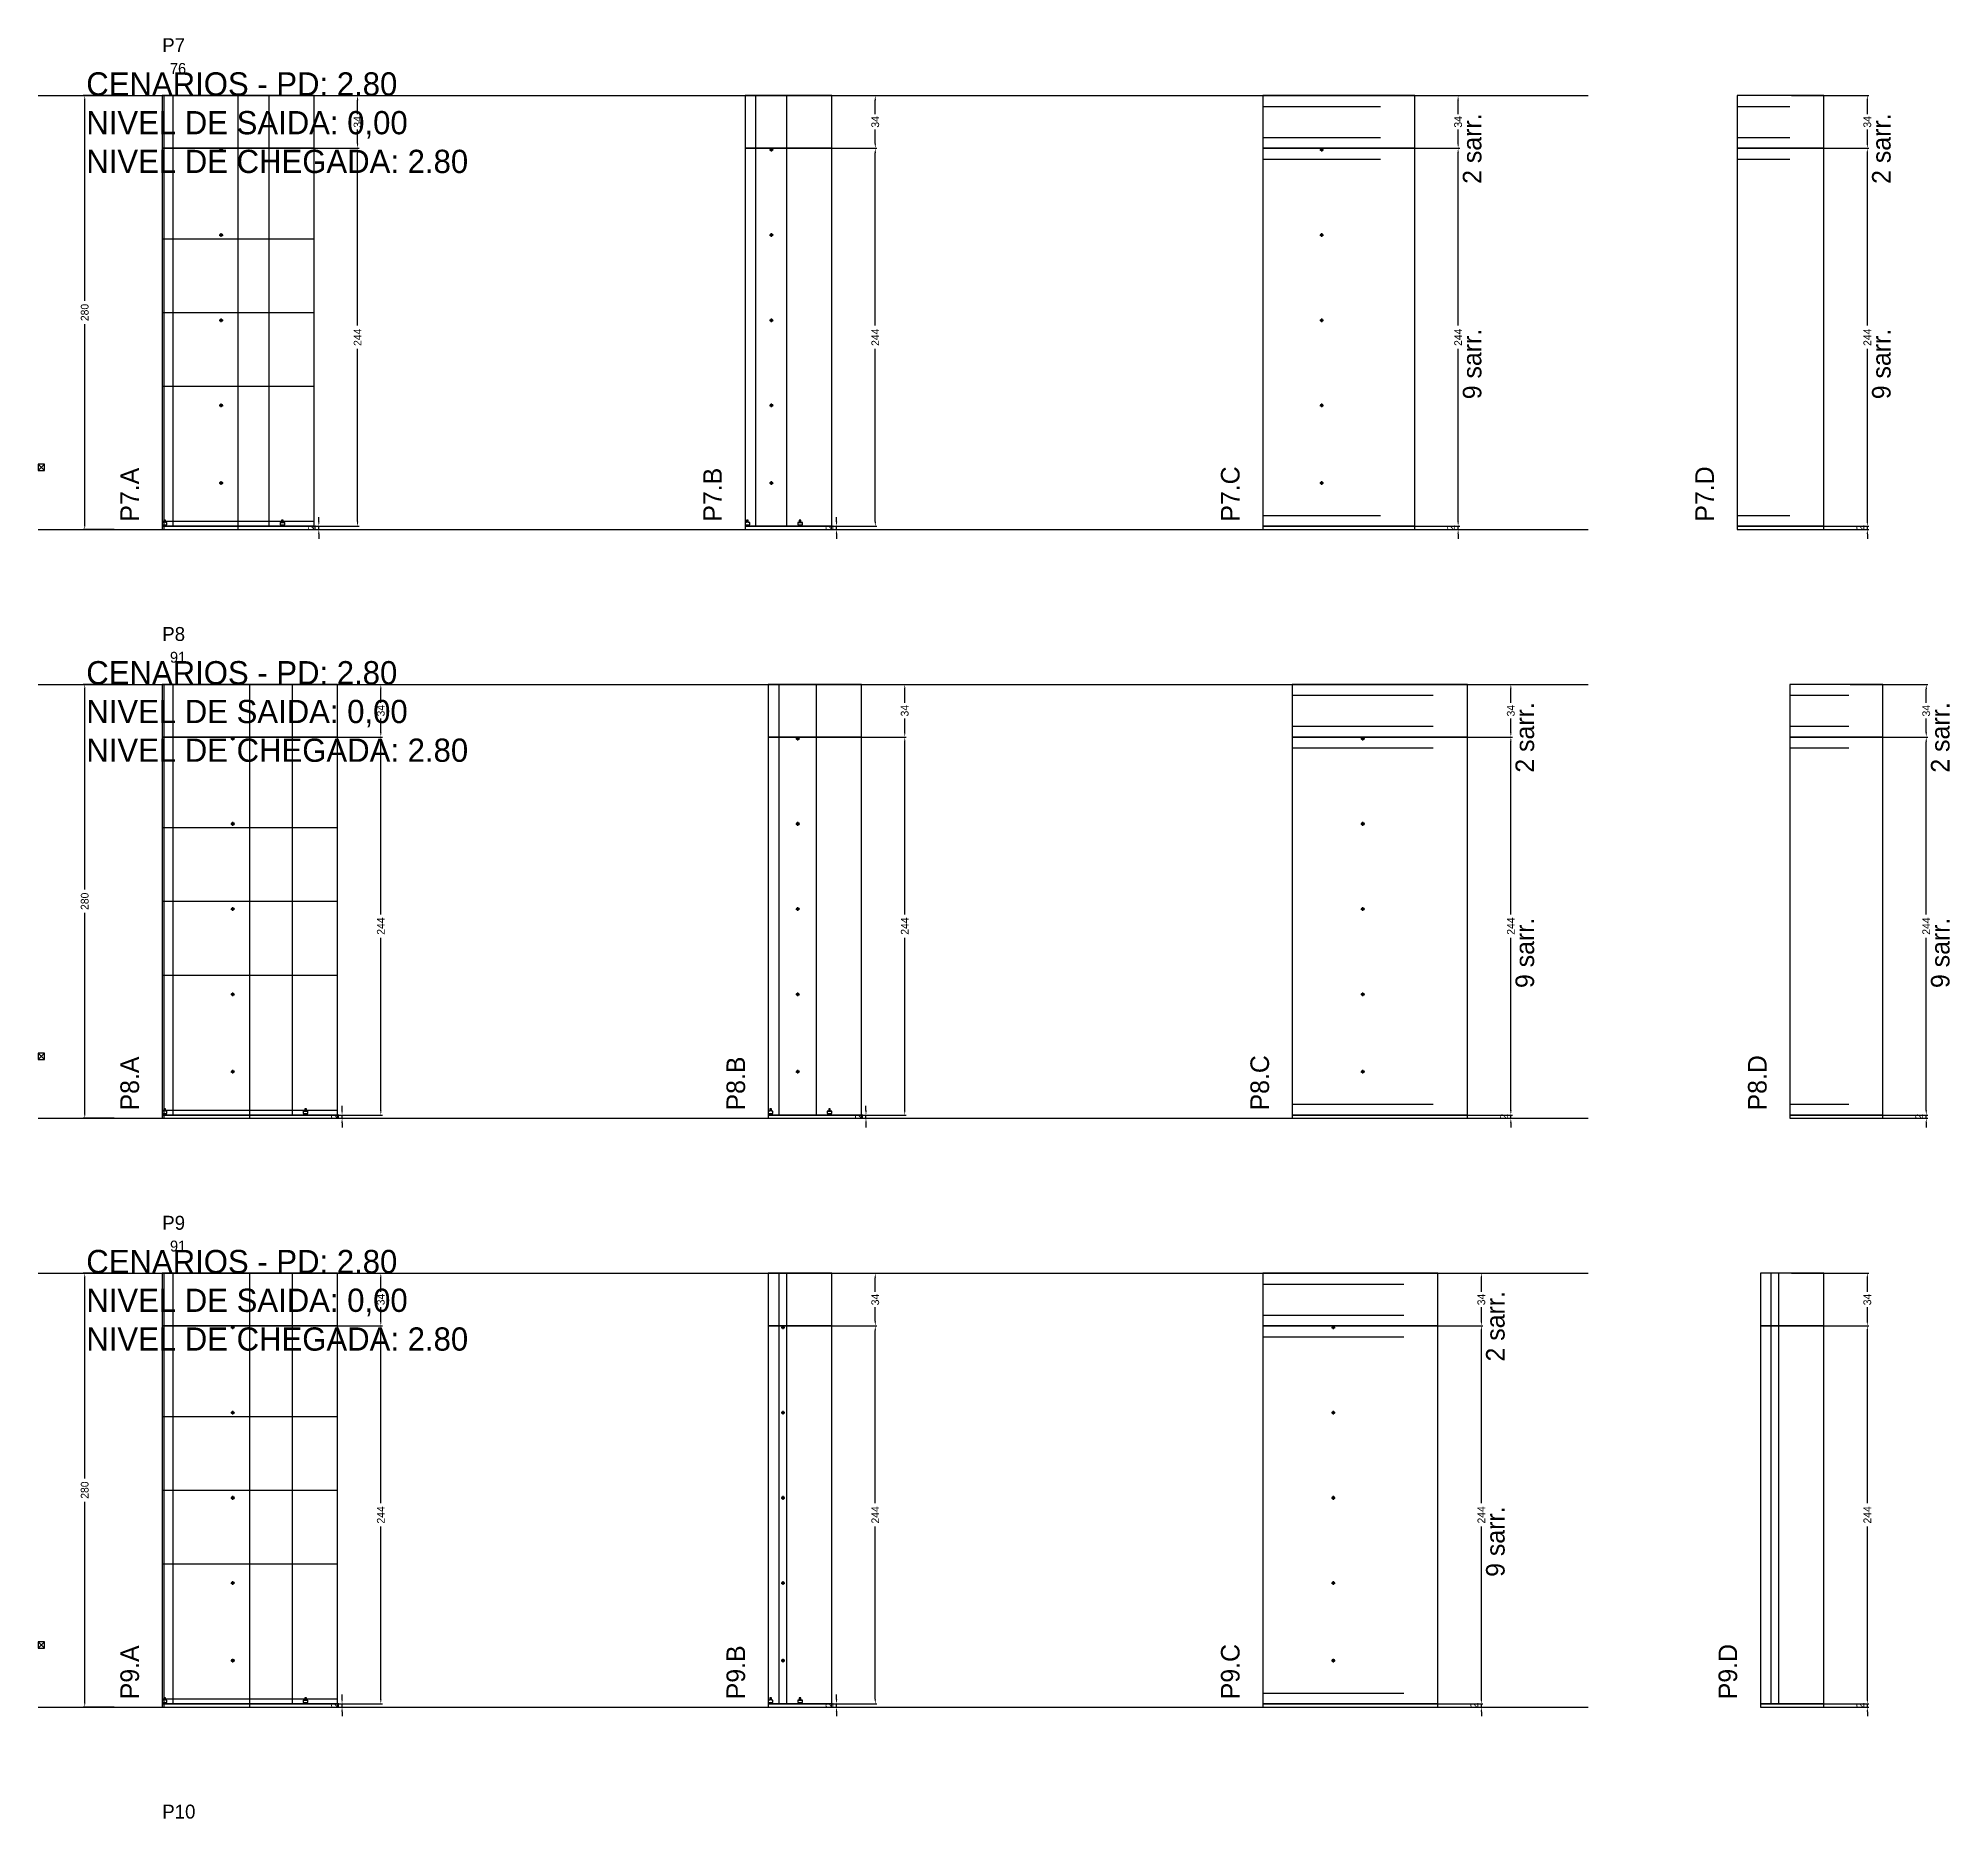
# Model space of a CAD drawing. Header units: centimetres. Extents: x -10500 to 4102, y -9886 to 295.
# Drawn here: x -7000 to -5767, y -3492 to -2343 of the extents above; entities that cross this region are included whole.
import ezdxf

# ---------------------------------------------------------------- set-up
doc = ezdxf.new("R2010")
doc.units = ezdxf.units.CM
doc.linetypes.add('DASHED', pattern=[2, -2])
for name, color, linetype in [('CHAPA', 140, 'Continuous'), ('COTA', 241, 'Continuous'), ('COTAS FURACAO', 16, 'Continuous'), ('Madeira', 30, 'Continuous'), ('MEIO_PONT', 160, 'Continuous'), ('NOMENCLATURA', 7, 'Continuous'), ('Nível', 160, 'Continuous'), ('Painéis', 200, 'Continuous'), ('Perfil Metálico', 150, 'Continuous'), ('SARR_2.2x7', 40, 'Continuous'), ('SARRAFO DE PRESSAO', 200, 'Continuous'), ('texto', 7, 'Continuous'), ('TEXTO_GERAL', 7, 'Continuous')]:
    doc.layers.add(name, color=color, linetype=linetype)
doc.dimstyles.new('PAINEL-NOVA', dxfattribs={"dimtxt": 5, "dimasz": 3, "dimexe": 1, "dimexo": 1, "dimgap": 1, "dimtad": 1, "dimcen": 2.5, "dimazin": 3, "dimtfac": 1, "dimtmove": 0, "dimatfit": 3})

# ---------------------------------------------------------------- blocks, each defined once
blk = doc.blocks.new('_CLOSEDFILLED')
at = {"color": 0, "linetype": 'BYBLOCK'}
blk.add_solid([(-1, 0.16), (0, 0), (-1, -0.16)], dxfattribs=at)
blk = doc.blocks.new('*D157')
for p, q in [((-6951, -2380), (-6971, -2380)), ((-6970, -2512.5), (-6970, -2383)), ((-6970, -2657), (-6970, -2527.5)), ((-6951, -2660), (-6971, -2660))]:
    blk.add_line(p, q)
at = {"layer": 'Defpoints'}
for p in [(-6950, -2380), (-6970, -2660), (-6950, -2660)]:
    blk.add_point(p, dxfattribs=at)
at = {"layer": 'COTA', "xscale": 3, "yscale": 3}
for p, rotation in [((-6970, -2380), 90), ((-6970, -2660), 270)]:
    blk.add_blockref('_CLOSEDFILLED', p, dxfattribs=dict(at, rotation=rotation))
at = {"layer": 'COTA', "insert": (-6970, -2520), "char_height": 5, "attachment_point": 5, "rotation": 90}
blk.add_mtext('280', dxfattribs=at)
blk = doc.blocks.new('MULDURA')
at = {"layer": 'Paineis'}
for p, q in [((0, 0), (4, 4)), ((4, 0), (0, 4))]:
    blk.add_line(p, q, dxfattribs=at)
blk.add_lwpolyline([(0, 0), (4, 0), (4, 4), (0, 4)], close=True, dxfattribs=at)
blk = doc.blocks.new('*D159')
for p, q in [((-6843, -2414), (-6793, -2414)), ((-6794, -2528.5), (-6794, -2417)), ((-6794, -2655), (-6794, -2543.5)), ((-6843, -2658), (-6793, -2658))]:
    blk.add_line(p, q)
at = {"layer": 'Defpoints'}
for p in [(-6844, -2414), (-6844, -2658), (-6794, -2658)]:
    blk.add_point(p, dxfattribs=at)
at = {"layer": 'COTA', "xscale": 3, "yscale": 3}
for p, rotation in [((-6794, -2414), 90), ((-6794, -2658), 270)]:
    blk.add_blockref('_CLOSEDFILLED', p, dxfattribs=dict(at, rotation=rotation))
at = {"layer": 'COTA', "insert": (-6794, -2536), "char_height": 5, "attachment_point": 5, "rotation": 90}
blk.add_mtext('244', dxfattribs=at)
blk = doc.blocks.new('*D160')
for p, q in [((-6843, -2380), (-6793, -2380)), ((-6794, -2392), (-6794, -2383)), ((-6794, -2411), (-6794, -2402)), ((-6843, -2414), (-6793, -2414))]:
    blk.add_line(p, q)
at = {"layer": 'Defpoints'}
for p in [(-6844, -2380), (-6844, -2414), (-6794, -2414)]:
    blk.add_point(p, dxfattribs=at)
at = {"layer": 'COTA', "xscale": 3, "yscale": 3}
for p, rotation in [((-6794, -2380), 90), ((-6794, -2414), 270)]:
    blk.add_blockref('_CLOSEDFILLED', p, dxfattribs=dict(at, rotation=rotation))
at = {"layer": 'COTA', "insert": (-6794, -2397), "char_height": 5, "attachment_point": 5, "rotation": 90}
blk.add_mtext('34', dxfattribs=at)
blk = doc.blocks.new('SLIPTEE')
at = {"layer": 'Paineis'}
blk.add_lwpolyline([(0, 0), (3, 0), (3, 1.5), (2, 1.5), (2, 3), (1, 3), (1, 1.5), (0, 1.5)], close=True, dxfattribs=at)
blk = doc.blocks.new('SLIPTDD')
at = {"layer": 'Paineis'}
blk.add_line((0, 1.5), (3, 1.5), dxfattribs=at)
blk.add_lwpolyline([(0, 0), (3, 0), (3, 1.5), (2, 1.5), (2, 3), (1, 3), (1, 1.5), (0, 1.5)], close=True, dxfattribs=at)
blk = doc.blocks.new('furacao')
at = {"layer": 'COTAS FURACAO'}
for p, q in [((-1.2, 0), (1.2, 0)), ((0, -1.2), (0, 1.2))]:
    blk.add_line(p, q, dxfattribs=at)
blk.add_circle((0, 0), 0.8, dxfattribs=at)
blk = doc.blocks.new('*D162')
for p, q in [((-6509, -2414), (-6459, -2414)), ((-6460, -2528.5), (-6460, -2417)), ((-6460, -2655), (-6460, -2543.5)), ((-6509, -2658), (-6459, -2658))]:
    blk.add_line(p, q)
at = {"layer": 'Defpoints'}
for p in [(-6510, -2414), (-6510, -2658), (-6460, -2658)]:
    blk.add_point(p, dxfattribs=at)
at = {"layer": 'COTA', "xscale": 3, "yscale": 3}
for p, rotation in [((-6460, -2414), 90), ((-6460, -2658), 270)]:
    blk.add_blockref('_CLOSEDFILLED', p, dxfattribs=dict(at, rotation=rotation))
at = {"layer": 'COTA', "insert": (-6460, -2536), "char_height": 5, "attachment_point": 5, "rotation": 90}
blk.add_mtext('244', dxfattribs=at)
blk = doc.blocks.new('*D163')
for p, q in [((-6509, -2380), (-6459, -2380)), ((-6460, -2392), (-6460, -2383)), ((-6460, -2411), (-6460, -2402)), ((-6509, -2414), (-6459, -2414))]:
    blk.add_line(p, q)
at = {"layer": 'Defpoints'}
for p in [(-6510, -2380), (-6510, -2414), (-6460, -2414)]:
    blk.add_point(p, dxfattribs=at)
at = {"layer": 'COTA', "xscale": 3, "yscale": 3}
for p, rotation in [((-6460, -2380), 90), ((-6460, -2414), 270)]:
    blk.add_blockref('_CLOSEDFILLED', p, dxfattribs=dict(at, rotation=rotation))
at = {"layer": 'COTA', "insert": (-6460, -2397), "char_height": 5, "attachment_point": 5, "rotation": 90}
blk.add_mtext('34', dxfattribs=at)
blk = doc.blocks.new('*D165')
for p, q in [((-6133, -2414), (-6083, -2414)), ((-6084, -2528.5), (-6084, -2417)), ((-6084, -2655), (-6084, -2543.5)), ((-6133, -2658), (-6083, -2658))]:
    blk.add_line(p, q)
at = {"layer": 'Defpoints'}
for p in [(-6134, -2414), (-6134, -2658), (-6084, -2658)]:
    blk.add_point(p, dxfattribs=at)
at = {"layer": 'COTA', "xscale": 3, "yscale": 3}
for p, rotation in [((-6084, -2414), 90), ((-6084, -2658), 270)]:
    blk.add_blockref('_CLOSEDFILLED', p, dxfattribs=dict(at, rotation=rotation))
at = {"layer": 'COTA', "insert": (-6084, -2536), "char_height": 5, "attachment_point": 5, "rotation": 90}
blk.add_mtext('244', dxfattribs=at)
blk = doc.blocks.new('*D166')
for p, q in [((-6133, -2380), (-6083, -2380)), ((-6084, -2392), (-6084, -2383)), ((-6084, -2411), (-6084, -2402)), ((-6133, -2414), (-6083, -2414))]:
    blk.add_line(p, q)
at = {"layer": 'Defpoints'}
for p in [(-6134, -2380), (-6134, -2414), (-6084, -2414)]:
    blk.add_point(p, dxfattribs=at)
at = {"layer": 'COTA', "xscale": 3, "yscale": 3}
for p, rotation in [((-6084, -2380), 90), ((-6084, -2414), 270)]:
    blk.add_blockref('_CLOSEDFILLED', p, dxfattribs=dict(at, rotation=rotation))
at = {"layer": 'COTA', "insert": (-6084, -2397), "char_height": 5, "attachment_point": 5, "rotation": 90}
blk.add_mtext('34', dxfattribs=at)
blk = doc.blocks.new('*D168')
for p, q in [((-5869, -2414), (-5819, -2414)), ((-5820, -2528.5), (-5820, -2417)), ((-5820, -2655), (-5820, -2543.5)), ((-5869, -2658), (-5819, -2658))]:
    blk.add_line(p, q)
at = {"layer": 'Defpoints'}
for p in [(-5870, -2414), (-5870, -2658), (-5820, -2658)]:
    blk.add_point(p, dxfattribs=at)
at = {"layer": 'COTA', "xscale": 3, "yscale": 3}
for p, rotation in [((-5820, -2414), 90), ((-5820, -2658), 270)]:
    blk.add_blockref('_CLOSEDFILLED', p, dxfattribs=dict(at, rotation=rotation))
at = {"layer": 'COTA', "insert": (-5820, -2536), "char_height": 5, "attachment_point": 5, "rotation": 90}
blk.add_mtext('244', dxfattribs=at)
blk = doc.blocks.new('*D169')
for p, q in [((-5869, -2380), (-5819, -2380)), ((-5820, -2392), (-5820, -2383)), ((-5820, -2411), (-5820, -2402)), ((-5869, -2414), (-5819, -2414))]:
    blk.add_line(p, q)
at = {"layer": 'Defpoints'}
for p in [(-5870, -2380), (-5870, -2414), (-5820, -2414)]:
    blk.add_point(p, dxfattribs=at)
at = {"layer": 'COTA', "xscale": 3, "yscale": 3}
for p, rotation in [((-5820, -2380), 90), ((-5820, -2414), 270)]:
    blk.add_blockref('_CLOSEDFILLED', p, dxfattribs=dict(at, rotation=rotation))
at = {"layer": 'COTA', "insert": (-5820, -2397), "char_height": 5, "attachment_point": 5, "rotation": 90}
blk.add_mtext('34', dxfattribs=at)
blk = doc.blocks.new('*D183')
for p, q in [((-6951, -2760), (-6971, -2760)), ((-6970, -2892.5), (-6970, -2763)), ((-6970, -3037), (-6970, -2907.5)), ((-6951, -3040), (-6971, -3040))]:
    blk.add_line(p, q)
at = {"layer": 'Defpoints'}
for p in [(-6950, -2760), (-6970, -3040), (-6950, -3040)]:
    blk.add_point(p, dxfattribs=at)
at = {"layer": 'COTA', "xscale": 3, "yscale": 3}
for p, rotation in [((-6970, -2760), 90), ((-6970, -3040), 270)]:
    blk.add_blockref('_CLOSEDFILLED', p, dxfattribs=dict(at, rotation=rotation))
at = {"layer": 'COTA', "insert": (-6970, -2900), "char_height": 5, "attachment_point": 5, "rotation": 90}
blk.add_mtext('280', dxfattribs=at)
blk = doc.blocks.new('*D185')
for p, q in [((-6828, -2794), (-6778, -2794)), ((-6779, -2908.5), (-6779, -2797)), ((-6779, -3035), (-6779, -2923.5)), ((-6828, -3038), (-6778, -3038))]:
    blk.add_line(p, q)
at = {"layer": 'Defpoints'}
for p in [(-6829, -2794), (-6829, -3038), (-6779, -3038)]:
    blk.add_point(p, dxfattribs=at)
at = {"layer": 'COTA', "xscale": 3, "yscale": 3}
for p, rotation in [((-6779, -2794), 90), ((-6779, -3038), 270)]:
    blk.add_blockref('_CLOSEDFILLED', p, dxfattribs=dict(at, rotation=rotation))
at = {"layer": 'COTA', "insert": (-6779, -2916), "char_height": 5, "attachment_point": 5, "rotation": 90}
blk.add_mtext('244', dxfattribs=at)
blk = doc.blocks.new('*D186')
for p, q in [((-6828, -2760), (-6778, -2760)), ((-6779, -2772), (-6779, -2763)), ((-6779, -2791), (-6779, -2782)), ((-6828, -2794), (-6778, -2794))]:
    blk.add_line(p, q)
at = {"layer": 'Defpoints'}
for p in [(-6829, -2760), (-6829, -2794), (-6779, -2794)]:
    blk.add_point(p, dxfattribs=at)
at = {"layer": 'COTA', "xscale": 3, "yscale": 3}
for p, rotation in [((-6779, -2760), 90), ((-6779, -2794), 270)]:
    blk.add_blockref('_CLOSEDFILLED', p, dxfattribs=dict(at, rotation=rotation))
at = {"layer": 'COTA', "insert": (-6779, -2777), "char_height": 5, "attachment_point": 5, "rotation": 90}
blk.add_mtext('34', dxfattribs=at)
blk = doc.blocks.new('*D188')
for p, q in [((-6490, -2794), (-6440, -2794)), ((-6441, -2908.5), (-6441, -2797)), ((-6441, -3035), (-6441, -2923.5)), ((-6490, -3038), (-6440, -3038))]:
    blk.add_line(p, q)
at = {"layer": 'Defpoints'}
for p in [(-6491, -2794), (-6491, -3038), (-6441, -3038)]:
    blk.add_point(p, dxfattribs=at)
at = {"layer": 'COTA', "xscale": 3, "yscale": 3}
for p, rotation in [((-6441, -2794), 90), ((-6441, -3038), 270)]:
    blk.add_blockref('_CLOSEDFILLED', p, dxfattribs=dict(at, rotation=rotation))
at = {"layer": 'COTA', "insert": (-6441, -2916), "char_height": 5, "attachment_point": 5, "rotation": 90}
blk.add_mtext('244', dxfattribs=at)
blk = doc.blocks.new('*D189')
for p, q in [((-6490, -2760), (-6440, -2760)), ((-6441, -2772), (-6441, -2763)), ((-6441, -2791), (-6441, -2782)), ((-6490, -2794), (-6440, -2794))]:
    blk.add_line(p, q)
at = {"layer": 'Defpoints'}
for p in [(-6491, -2760), (-6491, -2794), (-6441, -2794)]:
    blk.add_point(p, dxfattribs=at)
at = {"layer": 'COTA', "xscale": 3, "yscale": 3}
for p, rotation in [((-6441, -2760), 90), ((-6441, -2794), 270)]:
    blk.add_blockref('_CLOSEDFILLED', p, dxfattribs=dict(at, rotation=rotation))
at = {"layer": 'COTA', "insert": (-6441, -2777), "char_height": 5, "attachment_point": 5, "rotation": 90}
blk.add_mtext('34', dxfattribs=at)
blk = doc.blocks.new('*D191')
for p, q in [((-6099, -2794), (-6049, -2794)), ((-6050, -2908.5), (-6050, -2797)), ((-6050, -3035), (-6050, -2923.5)), ((-6099, -3038), (-6049, -3038))]:
    blk.add_line(p, q)
at = {"layer": 'Defpoints'}
for p in [(-6100, -2794), (-6100, -3038), (-6050, -3038)]:
    blk.add_point(p, dxfattribs=at)
at = {"layer": 'COTA', "xscale": 3, "yscale": 3}
for p, rotation in [((-6050, -2794), 90), ((-6050, -3038), 270)]:
    blk.add_blockref('_CLOSEDFILLED', p, dxfattribs=dict(at, rotation=rotation))
at = {"layer": 'COTA', "insert": (-6050, -2916), "char_height": 5, "attachment_point": 5, "rotation": 90}
blk.add_mtext('244', dxfattribs=at)
blk = doc.blocks.new('*D192')
for p, q in [((-6099, -2760), (-6049, -2760)), ((-6050, -2772), (-6050, -2763)), ((-6050, -2791), (-6050, -2782)), ((-6099, -2794), (-6049, -2794))]:
    blk.add_line(p, q)
at = {"layer": 'Defpoints'}
for p in [(-6100, -2760), (-6100, -2794), (-6050, -2794)]:
    blk.add_point(p, dxfattribs=at)
at = {"layer": 'COTA', "xscale": 3, "yscale": 3}
for p, rotation in [((-6050, -2760), 90), ((-6050, -2794), 270)]:
    blk.add_blockref('_CLOSEDFILLED', p, dxfattribs=dict(at, rotation=rotation))
at = {"layer": 'COTA', "insert": (-6050, -2777), "char_height": 5, "attachment_point": 5, "rotation": 90}
blk.add_mtext('34', dxfattribs=at)
blk = doc.blocks.new('*D194')
for p, q in [((-5831, -2794), (-5781, -2794)), ((-5782, -2908.5), (-5782, -2797)), ((-5782, -3035), (-5782, -2923.5)), ((-5831, -3038), (-5781, -3038))]:
    blk.add_line(p, q)
at = {"layer": 'Defpoints'}
for p in [(-5832, -2794), (-5832, -3038), (-5782, -3038)]:
    blk.add_point(p, dxfattribs=at)
at = {"layer": 'COTA', "xscale": 3, "yscale": 3}
for p, rotation in [((-5782, -2794), 90), ((-5782, -3038), 270)]:
    blk.add_blockref('_CLOSEDFILLED', p, dxfattribs=dict(at, rotation=rotation))
at = {"layer": 'COTA', "insert": (-5782, -2916), "char_height": 5, "attachment_point": 5, "rotation": 90}
blk.add_mtext('244', dxfattribs=at)
blk = doc.blocks.new('*D195')
for p, q in [((-5831, -2760), (-5781, -2760)), ((-5782, -2772), (-5782, -2763)), ((-5782, -2791), (-5782, -2782)), ((-5831, -2794), (-5781, -2794))]:
    blk.add_line(p, q)
at = {"layer": 'Defpoints'}
for p in [(-5832, -2760), (-5832, -2794), (-5782, -2794)]:
    blk.add_point(p, dxfattribs=at)
at = {"layer": 'COTA', "xscale": 3, "yscale": 3}
for p, rotation in [((-5782, -2760), 90), ((-5782, -2794), 270)]:
    blk.add_blockref('_CLOSEDFILLED', p, dxfattribs=dict(at, rotation=rotation))
at = {"layer": 'COTA', "insert": (-5782, -2777), "char_height": 5, "attachment_point": 5, "rotation": 90}
blk.add_mtext('34', dxfattribs=at)
blk = doc.blocks.new('*D209')
for p, q in [((-6951, -3140), (-6971, -3140)), ((-6970, -3272.5), (-6970, -3143)), ((-6970, -3417), (-6970, -3287.5)), ((-6951, -3420), (-6971, -3420))]:
    blk.add_line(p, q)
at = {"layer": 'Defpoints'}
for p in [(-6950, -3140), (-6970, -3420), (-6950, -3420)]:
    blk.add_point(p, dxfattribs=at)
at = {"layer": 'COTA', "xscale": 3, "yscale": 3}
for p, rotation in [((-6970, -3140), 90), ((-6970, -3420), 270)]:
    blk.add_blockref('_CLOSEDFILLED', p, dxfattribs=dict(at, rotation=rotation))
at = {"layer": 'COTA', "insert": (-6970, -3280), "char_height": 5, "attachment_point": 5, "rotation": 90}
blk.add_mtext('280', dxfattribs=at)
blk = doc.blocks.new('*D211')
for p, q in [((-6828, -3174), (-6778, -3174)), ((-6779, -3288.5), (-6779, -3177)), ((-6779, -3415), (-6779, -3303.5)), ((-6828, -3418), (-6778, -3418))]:
    blk.add_line(p, q)
at = {"layer": 'Defpoints'}
for p in [(-6829, -3174), (-6829, -3418), (-6779, -3418)]:
    blk.add_point(p, dxfattribs=at)
at = {"layer": 'COTA', "xscale": 3, "yscale": 3}
for p, rotation in [((-6779, -3174), 90), ((-6779, -3418), 270)]:
    blk.add_blockref('_CLOSEDFILLED', p, dxfattribs=dict(at, rotation=rotation))
at = {"layer": 'COTA', "insert": (-6779, -3296), "char_height": 5, "attachment_point": 5, "rotation": 90}
blk.add_mtext('244', dxfattribs=at)
blk = doc.blocks.new('*D212')
for p, q in [((-6828, -3140), (-6778, -3140)), ((-6779, -3152), (-6779, -3143)), ((-6779, -3171), (-6779, -3162)), ((-6828, -3174), (-6778, -3174))]:
    blk.add_line(p, q)
at = {"layer": 'Defpoints'}
for p in [(-6829, -3140), (-6829, -3174), (-6779, -3174)]:
    blk.add_point(p, dxfattribs=at)
at = {"layer": 'COTA', "xscale": 3, "yscale": 3}
for p, rotation in [((-6779, -3140), 90), ((-6779, -3174), 270)]:
    blk.add_blockref('_CLOSEDFILLED', p, dxfattribs=dict(at, rotation=rotation))
at = {"layer": 'COTA', "insert": (-6779, -3157), "char_height": 5, "attachment_point": 5, "rotation": 90}
blk.add_mtext('34', dxfattribs=at)
blk = doc.blocks.new('*D214')
for p, q in [((-6509, -3174), (-6459, -3174)), ((-6460, -3288.5), (-6460, -3177)), ((-6460, -3415), (-6460, -3303.5)), ((-6509, -3418), (-6459, -3418))]:
    blk.add_line(p, q)
at = {"layer": 'Defpoints'}
for p in [(-6510, -3174), (-6510, -3418), (-6460, -3418)]:
    blk.add_point(p, dxfattribs=at)
at = {"layer": 'COTA', "xscale": 3, "yscale": 3}
for p, rotation in [((-6460, -3174), 90), ((-6460, -3418), 270)]:
    blk.add_blockref('_CLOSEDFILLED', p, dxfattribs=dict(at, rotation=rotation))
at = {"layer": 'COTA', "insert": (-6460, -3296), "char_height": 5, "attachment_point": 5, "rotation": 90}
blk.add_mtext('244', dxfattribs=at)
blk = doc.blocks.new('*D215')
for p, q in [((-6509, -3140), (-6459, -3140)), ((-6460, -3152), (-6460, -3143)), ((-6460, -3171), (-6460, -3162)), ((-6509, -3174), (-6459, -3174))]:
    blk.add_line(p, q)
at = {"layer": 'Defpoints'}
for p in [(-6510, -3140), (-6510, -3174), (-6460, -3174)]:
    blk.add_point(p, dxfattribs=at)
at = {"layer": 'COTA', "xscale": 3, "yscale": 3}
for p, rotation in [((-6460, -3140), 90), ((-6460, -3174), 270)]:
    blk.add_blockref('_CLOSEDFILLED', p, dxfattribs=dict(at, rotation=rotation))
at = {"layer": 'COTA', "insert": (-6460, -3157), "char_height": 5, "attachment_point": 5, "rotation": 90}
blk.add_mtext('34', dxfattribs=at)
blk = doc.blocks.new('*D217')
for p, q in [((-6118, -3174), (-6068, -3174)), ((-6069, -3288.5), (-6069, -3177)), ((-6069, -3415), (-6069, -3303.5)), ((-6118, -3418), (-6068, -3418))]:
    blk.add_line(p, q)
at = {"layer": 'Defpoints'}
for p in [(-6119, -3174), (-6119, -3418), (-6069, -3418)]:
    blk.add_point(p, dxfattribs=at)
at = {"layer": 'COTA', "xscale": 3, "yscale": 3}
for p, rotation in [((-6069, -3174), 90), ((-6069, -3418), 270)]:
    blk.add_blockref('_CLOSEDFILLED', p, dxfattribs=dict(at, rotation=rotation))
at = {"layer": 'COTA', "insert": (-6069, -3296), "char_height": 5, "attachment_point": 5, "rotation": 90}
blk.add_mtext('244', dxfattribs=at)
blk = doc.blocks.new('*D218')
for p, q in [((-6118, -3140), (-6068, -3140)), ((-6069, -3152), (-6069, -3143)), ((-6069, -3171), (-6069, -3162)), ((-6118, -3174), (-6068, -3174))]:
    blk.add_line(p, q)
at = {"layer": 'Defpoints'}
for p in [(-6119, -3140), (-6119, -3174), (-6069, -3174)]:
    blk.add_point(p, dxfattribs=at)
at = {"layer": 'COTA', "xscale": 3, "yscale": 3}
for p, rotation in [((-6069, -3140), 90), ((-6069, -3174), 270)]:
    blk.add_blockref('_CLOSEDFILLED', p, dxfattribs=dict(at, rotation=rotation))
at = {"layer": 'COTA', "insert": (-6069, -3157), "char_height": 5, "attachment_point": 5, "rotation": 90}
blk.add_mtext('34', dxfattribs=at)
blk = doc.blocks.new('*D220')
for p, q in [((-5869, -3174), (-5819, -3174)), ((-5820, -3288.5), (-5820, -3177)), ((-5820, -3415), (-5820, -3303.5)), ((-5869, -3418), (-5819, -3418))]:
    blk.add_line(p, q)
at = {"layer": 'Defpoints'}
for p in [(-5870, -3174), (-5870, -3418), (-5820, -3418)]:
    blk.add_point(p, dxfattribs=at)
at = {"layer": 'COTA', "xscale": 3, "yscale": 3}
for p, rotation in [((-5820, -3174), 90), ((-5820, -3418), 270)]:
    blk.add_blockref('_CLOSEDFILLED', p, dxfattribs=dict(at, rotation=rotation))
at = {"layer": 'COTA', "insert": (-5820, -3296), "char_height": 5, "attachment_point": 5, "rotation": 90}
blk.add_mtext('244', dxfattribs=at)
blk = doc.blocks.new('*D221')
for p, q in [((-5869, -3140), (-5819, -3140)), ((-5820, -3152), (-5820, -3143)), ((-5820, -3171), (-5820, -3162)), ((-5869, -3174), (-5819, -3174))]:
    blk.add_line(p, q)
at = {"layer": 'Defpoints'}
for p in [(-5870, -3140), (-5870, -3174), (-5820, -3174)]:
    blk.add_point(p, dxfattribs=at)
at = {"layer": 'COTA', "xscale": 3, "yscale": 3}
for p, rotation in [((-5820, -3140), 90), ((-5820, -3174), 270)]:
    blk.add_blockref('_CLOSEDFILLED', p, dxfattribs=dict(at, rotation=rotation))
at = {"layer": 'COTA', "insert": (-5820, -3157), "char_height": 5, "attachment_point": 5, "rotation": 90}
blk.add_mtext('34', dxfattribs=at)

msp = doc.modelspace()

# ---------------------------------------------------------------- linework, layer by layer
at = {"layer": 'CHAPA'}
for points in [[(-6920, -2660), (-6918.8, -2660), (-6918.8, -2380), (-6920, -2380)], [(-6920, -3040), (-6918.8, -3040), (-6918.8, -2760), (-6920, -2760)], [(-6920, -3420), (-6918.8, -3420), (-6918.8, -3140), (-6920, -3140)]]:
    msp.add_lwpolyline(points, close=True, dxfattribs=at)
at = {"layer": 'Madeira'}
for points in [[(-6920, -2472.4), (-6822, -2472.4)], [(-6920, -2567.6), (-6822, -2567.6)], [(-6920, -2852.4), (-6807, -2852.4)], [(-6920, -2947.6), (-6807, -2947.6)], [(-6920, -3232.4), (-6807, -3232.4)], [(-6920, -3327.6), (-6807, -3327.6)]]:
    msp.add_lwpolyline(points, dxfattribs=at)
at = {"layer": 'MEIO_PONT'}
for points in [[(-6920, -2520), (-6822, -2520)], [(-6920, -2900), (-6807, -2900)], [(-6920, -3280), (-6807, -3280)]]:
    msp.add_lwpolyline(points, dxfattribs=at)
at = {"layer": 'Nível', "linetype": 'DASHED'}
for points in [[(-7000, -2380), (-6000, -2380)], [(-7000, -2660), (-6000, -2660)], [(-7000, -2760), (-6000, -2760)], [(-7000, -3040), (-6000, -3040)], [(-7000, -3140), (-6000, -3140)], [(-7000, -3420), (-6000, -3420)]]:
    msp.add_lwpolyline(points, dxfattribs=at)
at = {"layer": 'Painéis'}
for points in [[(-6920, -2414), (-6822, -2414), (-6822, -2380), (-6920, -2380)], [(-6920, -2660), (-6822, -2660), (-6822, -2380), (-6920, -2380)], [(-6544, -2414), (-6488, -2414), (-6488, -2380), (-6544, -2380)], [(-6210, -2414), (-6112, -2414), (-6112, -2380), (-6210, -2380)], [(-5904, -2414), (-5848, -2414), (-5848, -2380), (-5904, -2380)], [(-6920, -2658), (-6822, -2658), (-6822, -2414), (-6920, -2414)], [(-6544, -2658), (-6488, -2658), (-6488, -2414), (-6544, -2414)], [(-6210, -2658), (-6112, -2658), (-6112, -2414), (-6210, -2414)], [(-5904, -2658), (-5848, -2658), (-5848, -2414), (-5904, -2414)], [(-6920, -2660), (-6822, -2660), (-6822, -2658), (-6920, -2658)], [(-6544, -2660), (-6488, -2660), (-6488, -2658), (-6544, -2658)], [(-6210, -2660), (-6112, -2660), (-6112, -2658), (-6210, -2658)], [(-5904, -2660), (-5848, -2660), (-5848, -2658), (-5904, -2658)], [(-6920, -2794), (-6807, -2794), (-6807, -2760), (-6920, -2760)], [(-6920, -3040), (-6807, -3040), (-6807, -2760), (-6920, -2760)], [(-6529, -2794), (-6469, -2794), (-6469, -2760), (-6529, -2760)], [(-6191, -2794), (-6078, -2794), (-6078, -2760), (-6191, -2760)], [(-5870, -2794), (-5810, -2794), (-5810, -2760), (-5870, -2760)], [(-6920, -3038), (-6807, -3038), (-6807, -2794), (-6920, -2794)], [(-6529, -3038), (-6469, -3038), (-6469, -2794), (-6529, -2794)], [(-6191, -3038), (-6078, -3038), (-6078, -2794), (-6191, -2794)], [(-5870, -3038), (-5810, -3038), (-5810, -2794), (-5870, -2794)], [(-6920, -3040), (-6807, -3040), (-6807, -3038), (-6920, -3038)], [(-6529, -3040), (-6469, -3040), (-6469, -3038), (-6529, -3038)], [(-6191, -3040), (-6078, -3040), (-6078, -3038), (-6191, -3038)], [(-5870, -3040), (-5810, -3040), (-5810, -3038), (-5870, -3038)], [(-6920, -3174), (-6807, -3174), (-6807, -3140), (-6920, -3140)], [(-6920, -3420), (-6807, -3420), (-6807, -3140), (-6920, -3140)], [(-6529, -3174), (-6488, -3174), (-6488, -3140), (-6529, -3140)], [(-6210, -3174), (-6097, -3174), (-6097, -3140), (-6210, -3140)], [(-5889, -3174), (-5848, -3174), (-5848, -3140), (-5889, -3140)], [(-6920, -3418), (-6807, -3418), (-6807, -3174), (-6920, -3174)], [(-6529, -3418), (-6488, -3418), (-6488, -3174), (-6529, -3174)], [(-6210, -3418), (-6097, -3418), (-6097, -3174), (-6210, -3174)], [(-5889, -3418), (-5848, -3418), (-5848, -3174), (-5889, -3174)], [(-6920, -3420), (-6807, -3420), (-6807, -3418), (-6920, -3418)], [(-6529, -3420), (-6488, -3420), (-6488, -3418), (-6529, -3418)], [(-6210, -3420), (-6097, -3420), (-6097, -3418), (-6210, -3418)], [(-5889, -3420), (-5848, -3420), (-5848, -3418), (-5889, -3418)]]:
    msp.add_lwpolyline(points, close=True, dxfattribs=at)
at = {"layer": 'Perfil Metálico'}
for p, q in [((-6871, -2660), (-6871, -2380)), ((-6863.5, -3040), (-6863.5, -2760)), ((-6863.5, -3420), (-6863.5, -3140))]:
    msp.add_line(p, q, dxfattribs=at)
at = {"layer": 'SARR_2.2x7'}
for points in [[(-6913, -2414), (-6913, -2380)], [(-6851, -2414), (-6851, -2380)], [(-6537, -2414), (-6537, -2380)], [(-6517, -2414), (-6517, -2380)], [(-6210, -2387), (-6134, -2387)], [(-5904, -2387), (-5870, -2387)], [(-6210, -2407), (-6134, -2407)], [(-5904, -2407), (-5870, -2407)], [(-6210, -2421), (-6134, -2421)], [(-5904, -2421), (-5870, -2421)], [(-6210, -2651), (-6134, -2651)], [(-5904, -2651), (-5870, -2651)], [(-6913, -2794), (-6913, -2760)], [(-6836, -2794), (-6836, -2760)], [(-6522, -2794), (-6522, -2760)], [(-6498, -2794), (-6498, -2760)], [(-6191, -2767), (-6100, -2767)], [(-5870, -2767), (-5832, -2767)], [(-6191, -2787), (-6100, -2787)], [(-5870, -2787), (-5832, -2787)], [(-6191, -2801), (-6100, -2801)], [(-5870, -2801), (-5832, -2801)], [(-6191, -3031), (-6100, -3031)], [(-5870, -3031), (-5832, -3031)], [(-6913, -3174), (-6913, -3140)], [(-6836, -3174), (-6836, -3140)], [(-6522, -3174), (-6522, -3140)], [(-6517, -3174), (-6517, -3140)], [(-5882, -3174), (-5882, -3140)], [(-5877, -3174), (-5877, -3140)], [(-6210, -3147), (-6119, -3147)], [(-6210, -3167), (-6119, -3167)], [(-6210, -3181), (-6119, -3181)], [(-6210, -3411), (-6119, -3411)]]:
    msp.add_lwpolyline(points, dxfattribs=at)
at = {"layer": 'SARR_2.2x7', "linetype": 'DASHED'}
for points in [[(-6913, -2658), (-6913, -2414)], [(-6851, -2658), (-6851, -2414)], [(-6537, -2658), (-6537, -2414)], [(-6517, -2658), (-6517, -2414)], [(-6913, -3038), (-6913, -2794)], [(-6836, -3038), (-6836, -2794)], [(-6522, -3038), (-6522, -2794)], [(-6498, -3038), (-6498, -2794)], [(-6913, -3418), (-6913, -3174)], [(-6836, -3418), (-6836, -3174)], [(-6522, -3418), (-6522, -3174)], [(-6517, -3418), (-6517, -3174)], [(-5882, -3418), (-5882, -3174)], [(-5877, -3418), (-5877, -3174)]]:
    msp.add_lwpolyline(points, dxfattribs=at)
at = {"layer": 'SARRAFO DE PRESSAO'}
for points in [[(-6920, -2660), (-6822, -2660), (-6822, -2655), (-6920, -2655)], [(-6920, -3040), (-6807, -3040), (-6807, -3035), (-6920, -3035)], [(-6920, -3420), (-6807, -3420), (-6807, -3415), (-6920, -3415)]]:
    msp.add_lwpolyline(points, close=True, dxfattribs=at)

# ---------------------------------------------------------------- block references
at = {"layer": 'COTA'}
for name, p in [('furacao', (-6882, -2415)), ('furacao', (-6527, -2415)), ('furacao', (-6172, -2415)), ('furacao', (-6882, -2470)), ('furacao', (-6527, -2470)), ('furacao', (-6172, -2470)), ('furacao', (-6882, -2525)), ('furacao', (-6527, -2525)), ('furacao', (-6172, -2525)), ('furacao', (-6882, -2580)), ('furacao', (-6527, -2580)), ('furacao', (-6172, -2580)), ('MULDURA', (-7000, -2622)), ('furacao', (-6882, -2630)), ('furacao', (-6527, -2630)), ('furacao', (-6172, -2630)), ('SLIPTEE', (-6920, -2657)), ('SLIPTDD', (-6844, -2657)), ('SLIPTEE', (-6544, -2657)), ('SLIPTDD', (-6510, -2657)), ('furacao', (-6874.5, -2795)), ('furacao', (-6510, -2795)), ('furacao', (-6145.5, -2795)), ('furacao', (-6874.5, -2850)), ('furacao', (-6510, -2850)), ('furacao', (-6145.5, -2850)), ('furacao', (-6874.5, -2905)), ('furacao', (-6510, -2905)), ('furacao', (-6145.5, -2905)), ('furacao', (-6874.5, -2960)), ('furacao', (-6510, -2960)), ('furacao', (-6145.5, -2960)), ('MULDURA', (-7000, -3002)), ('furacao', (-6874.5, -3010)), ('furacao', (-6510, -3010)), ('furacao', (-6145.5, -3010)), ('SLIPTEE', (-6920, -3037)), ('SLIPTDD', (-6829, -3037)), ('SLIPTEE', (-6529, -3037)), ('SLIPTDD', (-6491, -3037)), ('furacao', (-6874.5, -3175)), ('furacao', (-6519.5, -3175)), ('furacao', (-6164.5, -3175)), ('furacao', (-6874.5, -3230)), ('furacao', (-6519.5, -3230)), ('furacao', (-6164.5, -3230)), ('furacao', (-6874.5, -3285)), ('furacao', (-6519.5, -3285)), ('furacao', (-6164.5, -3285)), ('furacao', (-6874.5, -3340)), ('furacao', (-6519.5, -3340)), ('furacao', (-6164.5, -3340)), ('MULDURA', (-7000, -3382)), ('furacao', (-6874.5, -3390)), ('furacao', (-6519.5, -3390)), ('furacao', (-6164.5, -3390)), ('SLIPTEE', (-6920, -3417)), ('SLIPTDD', (-6829, -3417)), ('SLIPTEE', (-6529, -3417)), ('SLIPTDD', (-6510, -3417))]:
    msp.add_blockref(name, p, dxfattribs=at)

# ---------------------------------------------------------------- texts
at = {"layer": 'NOMENCLATURA'}
for s, p in [('CENARIOS - PD: 2.80', (-6969, -2380)), ('NIVEL DE SAIDA: 0,00', (-6969, -2405)), ('NIVEL DE CHEGADA: 2.80', (-6969, -2430)), ('CENARIOS - PD: 2.80', (-6969, -2760)), ('NIVEL DE SAIDA: 0,00', (-6969, -2785)), ('NIVEL DE CHEGADA: 2.80', (-6969, -2810)), ('CENARIOS - PD: 2.80', (-6969, -3140)), ('NIVEL DE SAIDA: 0,00', (-6969, -3165)), ('NIVEL DE CHEGADA: 2.80', (-6969, -3190))]:
    msp.add_text(s, height=15, dxfattribs=at).set_placement(p)
for s, p in [('2 sarr.', (-6069, -2437)), ('2 sarr.', (-5805, -2437)), ('9 sarr.', (-6069, -2576)), ('9 sarr.', (-5805, -2576)), ('P7.A', (-6935, -2655)), ('P7.B', (-6559, -2655)), ('P7.C', (-6225, -2655)), ('P7.D', (-5919, -2655)), ('2 sarr.', (-6035, -2817)), ('2 sarr.', (-5767, -2817)), ('9 sarr.', (-6035, -2956)), ('9 sarr.', (-5767, -2956)), ('P8.A', (-6935, -3035)), ('P8.B', (-6544, -3035)), ('P8.C', (-6206, -3035)), ('P8.D', (-5885, -3035)), ('2 sarr.', (-6054, -3197)), ('9 sarr.', (-6054, -3336)), ('P9.A', (-6935, -3415)), ('P9.B', (-6544, -3415)), ('P9.C', (-6225, -3415)), ('P9.D', (-5904, -3415))]:
    msp.add_text(s, height=12, rotation=90, dxfattribs=at).set_placement(p)
at = {"layer": 'texto'}
for s, p in [('76', (-6915, -2366)), ('91', (-6915, -2746)), ('91', (-6915, -3126))]:
    msp.add_text(s, height=7, dxfattribs=at).set_placement(p)
at = {"layer": 'TEXTO_GERAL'}
for s, p in [('P7', (-6920, -2352)), ('P8', (-6920, -2732)), ('P9', (-6920, -3112)), ('P10', (-6920, -3492))]:
    msp.add_text(s, height=9, dxfattribs=at).set_placement(p)

# ---------------------------------------------------------------- dimensions: what is measured, and where the dimension line sits
at = {"layer": 'COTA'}
for base, p1, p2, picture, middle in [((-6970, -2660), (-6950, -2660), (-6950, -2380), '*D157', (-6970, -2520)), ((-6794, -2414), (-6844, -2414), (-6844, -2380), '*D160', (-6794, -2397)), ((-6460, -2414), (-6510, -2414), (-6510, -2380), '*D163', (-6460, -2397)), ((-6084, -2414), (-6134, -2414), (-6134, -2380), '*D166', (-6084, -2397)), ((-5820, -2414), (-5870, -2414), (-5870, -2380), '*D169', (-5820, -2397)), ((-6794, -2658), (-6844, -2658), (-6844, -2414), '*D159', (-6794, -2536)), ((-6460, -2658), (-6510, -2658), (-6510, -2414), '*D162', (-6460, -2536)), ((-6084, -2658), (-6134, -2658), (-6134, -2414), '*D165', (-6084, -2536)), ((-5820, -2658), (-5870, -2658), (-5870, -2414), '*D168', (-5820, -2536)), ((-6970, -3040), (-6950, -3040), (-6950, -2760), '*D183', (-6970, -2900)), ((-6779, -2794), (-6829, -2794), (-6829, -2760), '*D186', (-6779, -2777)), ((-6441, -2794), (-6491, -2794), (-6491, -2760), '*D189', (-6441, -2777)), ((-6050, -2794), (-6100, -2794), (-6100, -2760), '*D192', (-6050, -2777)), ((-5782, -2794), (-5832, -2794), (-5832, -2760), '*D195', (-5782, -2777)), ((-6779, -3038), (-6829, -3038), (-6829, -2794), '*D185', (-6779, -2916)), ((-6441, -3038), (-6491, -3038), (-6491, -2794), '*D188', (-6441, -2916)), ((-6050, -3038), (-6100, -3038), (-6100, -2794), '*D191', (-6050, -2916)), ((-5782, -3038), (-5832, -3038), (-5832, -2794), '*D194', (-5782, -2916)), ((-6970, -3420), (-6950, -3420), (-6950, -3140), '*D209', (-6970, -3280)), ((-6779, -3174), (-6829, -3174), (-6829, -3140), '*D212', (-6779, -3157)), ((-6460, -3174), (-6510, -3174), (-6510, -3140), '*D215', (-6460, -3157)), ((-6069, -3174), (-6119, -3174), (-6119, -3140), '*D218', (-6069, -3157)), ((-5820, -3174), (-5870, -3174), (-5870, -3140), '*D221', (-5820, -3157)), ((-6779, -3418), (-6829, -3418), (-6829, -3174), '*D211', (-6779, -3296)), ((-6460, -3418), (-6510, -3418), (-6510, -3174), '*D214', (-6460, -3296)), ((-6069, -3418), (-6119, -3418), (-6119, -3174), '*D217', (-6069, -3296)), ((-5820, -3418), (-5870, -3418), (-5870, -3174), '*D220', (-5820, -3296))]:
    dim = msp.add_linear_dim(base=base, p1=p1, p2=p2, angle=90, dimstyle='PAINEL-NOVA', dxfattribs=at)
    dim.commit()
    dim.dimension.update_dxf_attribs({"geometry": picture, "text_midpoint": middle})
for base, p1, p2 in [((-6819, -2660), (-6844, -2660), (-6844, -2658)), ((-6485, -2660), (-6510, -2660), (-6510, -2658)), ((-6084, -2660), (-6134, -2660), (-6134, -2658)), ((-5820, -2660), (-5870, -2660), (-5870, -2658)), ((-6804, -3040), (-6829, -3040), (-6829, -3038)), ((-6466, -3040), (-6491, -3040), (-6491, -3038)), ((-6050, -3040), (-6100, -3040), (-6100, -3038)), ((-5782, -3040), (-5832, -3040), (-5832, -3038)), ((-6804, -3420), (-6829, -3420), (-6829, -3418)), ((-6485, -3420), (-6510, -3420), (-6510, -3418)), ((-6069, -3420), (-6119, -3420), (-6119, -3418)), ((-5820, -3420), (-5870, -3420), (-5870, -3418))]:
    msp.add_linear_dim(base=base, p1=p1, p2=p2, angle=90, dimstyle='PAINEL-NOVA', dxfattribs=at).render()

doc.saveas('drawing.dxf')
